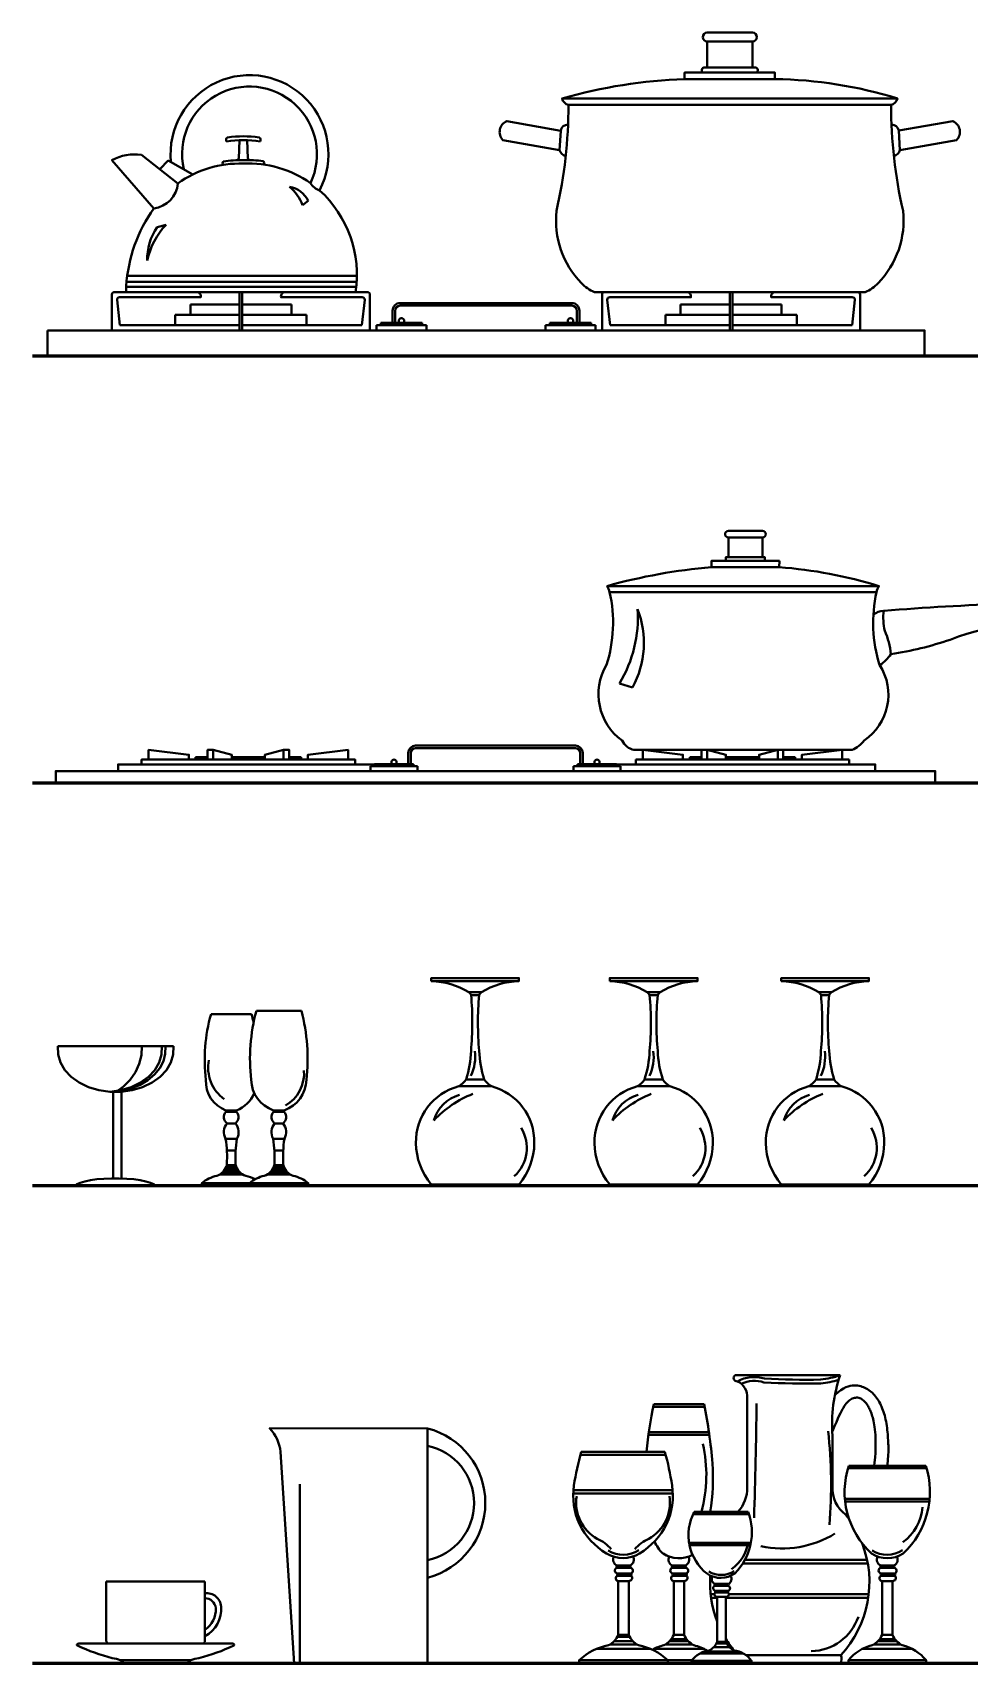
# Model space of a CAD drawing. Header units: millimetres. Extents: x -4763 to 645, y -25 to 217.
# Drawn here: x 244.5 to 308.6, y 103.8 to 215.2 of the extents above; entities that cross this region are included whole.
import ezdxf

# ---------------------------------------------------------------- set-up
doc = ezdxf.new("R2010")
doc.units = ezdxf.units.MM
doc.header["$LTSCALE"] = 0.5
doc.layers.add('acesssorios_coz', color=250, linetype='Continuous', lineweight=9)

msp = doc.modelspace()

# ---------------------------------------------------------------- linework, layer by layer
at = {"layer": 'acesssorios_coz', "color": 7, "lineweight": 40}
for p, q in [((290.68559, 214.62008), (293.77382, 214.62008)), ((289.14147, 212.06126), (295.31794, 212.06126)), ((280.75912, 210.73773), (303.70029, 210.73773)), ((281.20029, 210.29655), (303.25912, 210.29655)), ((253.235, 205.90098), (253.81739, 206.50517)), ((253.81739, 206.50517), (255.50996, 205.54584)), ((263.39429, 203.73191), (263.00534, 203.44039)), ((253.06279, 201.93421), (253.66909, 202.10083)), ((251.01285, 198.60973), (266.72435, 198.60973)), ((250.94186, 197.85708), (266.67239, 197.85708)), ((250.96637, 198.21007), (266.66194, 198.21007)), ((258.70029, 196.64877), (255.33475, 196.64877)), ((255.33475, 196.64877), (255.33475, 195.94289)), ((262.24231, 196.64877), (258.87676, 196.64877)), ((262.24231, 196.64877), (262.24231, 195.94289)), ((288.86416, 196.64877), (292.2297, 196.64877)), ((288.86416, 196.64877), (288.86416, 195.94289)), ((292.40618, 196.64877), (295.77172, 196.64877)), ((295.77172, 196.64877), (295.77172, 195.94289)), ((250.50755, 195.237), (258.70029, 195.237)), ((258.70029, 195.94289), (254.29483, 195.94289)), ((254.29483, 195.94289), (254.29483, 195.237)), ((263.28223, 195.94289), (258.87676, 195.94289)), ((258.87676, 195.237), (267.06951, 195.237)), ((263.28223, 195.94289), (263.28223, 195.237)), ((268.0653, 195.2467), (271.47725, 195.2467)), ((268.0653, 195.2467), (268.0653, 194.88406)), ((268.35951, 195.39417), (271.18304, 195.39417)), ((268.35951, 195.39417), (268.35951, 195.2467)), ((269.59481, 195.39417), (269.59481, 195.58203)), ((269.94775, 195.39417), (269.94775, 195.58203)), ((271.18304, 195.39417), (271.18304, 195.2467)), ((271.47725, 195.2467), (271.47725, 194.88406)), ((283.04116, 195.2467), (279.62922, 195.2467)), ((279.62922, 195.2467), (279.62922, 194.88406)), ((282.74696, 195.39417), (279.92343, 195.39417)), ((279.92343, 195.39417), (279.92343, 195.2467)), ((281.15872, 195.39417), (281.15872, 195.58203)), ((281.51166, 195.39417), (281.51166, 195.58203)), ((282.74696, 195.39417), (282.74696, 195.2467)), ((283.04116, 195.2467), (283.04116, 194.88406)), ((292.2297, 195.237), (284.03696, 195.237)), ((287.82424, 195.94289), (292.2297, 195.94289)), ((287.82424, 195.94289), (287.82424, 195.237)), ((292.40618, 195.94289), (296.81164, 195.94289)), ((300.59892, 195.237), (292.40618, 195.237)), ((296.81164, 195.94289), (296.81164, 195.237)), ((292.13436, 179.39034), (292.13436, 180.71795)), ((292.13436, 180.71795), (294.45768, 180.71795)), ((294.45768, 179.39034), (294.45768, 180.71795)), ((290.9727, 178.69721), (295.61189, 178.69721)), ((302.43532, 177.40704), (283.84307, 177.40704)), ((302.26651, 176.98886), (284.01187, 176.98886)), ((285.58174, 170.47807), (284.68889, 170.75261)), ((256.88716, 166.20202), (256.88716, 165.53822)), ((261.71096, 166.20202), (261.71096, 165.53822)), ((290.68392, 166.20202), (290.68392, 165.53822)), ((295.50772, 166.20202), (295.50772, 165.53822)), ((255.68995, 165.53822), (255.68995, 165.70417)), ((255.68995, 165.70417), (256.50805, 165.70417)), ((258.16418, 165.70417), (260.43394, 165.70417)), ((262.09008, 165.70417), (262.90817, 165.70417)), ((262.90817, 165.53822), (262.90817, 165.70417)), ((267.65663, 165.09368), (270.86519, 165.09368)), ((267.65663, 165.09368), (267.65663, 164.75265)), ((267.9333, 165.23236), (270.58852, 165.23236)), ((267.9333, 165.23236), (267.9333, 165.09368)), ((269.09496, 165.40902), (269.09496, 165.23236)), ((269.42686, 165.23236), (269.42686, 165.40902)), ((270.58852, 165.23236), (270.58852, 165.09368)), ((270.86519, 165.09368), (270.86519, 164.75265)), ((281.54154, 165.09368), (281.54154, 164.75265)), ((284.7501, 165.09368), (281.54154, 165.09368)), ((281.81821, 165.23236), (281.81821, 165.09368)), ((284.47343, 165.23236), (281.81821, 165.23236)), ((282.97987, 165.23236), (282.97987, 165.40902)), ((283.31177, 165.40902), (283.31177, 165.23236)), ((284.47343, 165.23236), (284.47343, 165.09368)), ((284.7501, 165.09368), (284.7501, 164.75265)), ((285.79396, 165.53822), (300.39767, 165.53822)), ((285.79396, 165.20902), (285.79396, 165.53822)), ((289.48671, 165.70417), (290.3048, 165.70417)), ((289.48671, 165.53822), (289.48671, 165.70417)), ((291.96094, 165.70417), (294.2307, 165.70417)), ((295.88683, 165.70417), (296.70493, 165.70417)), ((296.70493, 165.53822), (296.70493, 165.70417)), ((300.39767, 165.53822), (300.39767, 165.20902)), ((271.80979, 150.39994), (277.80979, 150.39994)), ((274.37397, 149.63938), (275.2456, 149.63938)), ((274.53385, 149.44607), (275.08573, 149.44607)), ((284.0227, 150.39994), (290.0227, 150.39994)), ((286.58689, 149.63938), (287.45851, 149.63938)), ((286.74676, 149.44607), (287.29864, 149.44607)), ((295.74709, 150.39994), (301.74709, 150.39994)), ((298.31128, 149.63938), (299.18291, 149.63938)), ((298.47115, 149.44607), (299.02303, 149.44607)), ((262.92515, 148.36536), (259.8454, 148.36536)), ((259.50985, 148.13591), (256.74468, 148.13591)), ((254.17517, 145.94093), (246.2627, 145.94093)), ((250.61014, 136.90793), (250.61014, 142.82855)), ((273.6983, 143.20595), (275.92128, 143.20595)), ((274.18981, 143.67937), (275.42977, 143.67937)), ((285.91121, 143.20595), (288.13419, 143.20595)), ((286.40272, 143.67937), (287.64268, 143.67937)), ((297.6356, 143.20595), (299.85858, 143.20595)), ((298.12711, 143.67937), (299.36707, 143.67937)), ((258.49416, 141.46054), (257.76037, 141.46054)), ((258.41505, 140.66999), (257.83948, 140.66999)), ((261.748, 141.46054), (261.01421, 141.46054)), ((261.66889, 140.66999), (261.09332, 140.66999)), ((258.51142, 139.62477), (257.74312, 139.62477)), ((261.76526, 139.62477), (260.99695, 139.62477)), ((258.42786, 138.8241), (257.82667, 138.8241)), ((261.6817, 138.8241), (261.08051, 138.8241)), ((258.92135, 137.17551), (257.33319, 137.17551)), ((258.76844, 137.27939), (257.48609, 137.27939)), ((258.66089, 137.38326), (257.59364, 137.38326)), ((258.58044, 137.48714), (257.67409, 137.48714)), ((258.4892, 137.65703), (257.76533, 137.65703)), ((258.43611, 137.82692), (257.81842, 137.82692)), ((262.17518, 137.17551), (260.58703, 137.17551)), ((262.02228, 137.27939), (260.73993, 137.27939)), ((261.91473, 137.38326), (260.84748, 137.38326)), ((261.83428, 137.48714), (260.92793, 137.48714)), ((261.74304, 137.65703), (261.01917, 137.65703)), ((261.68995, 137.82692), (261.07226, 137.82692)), ((260.1359, 136.58539), (256.11863, 136.58539)), ((256.11863, 136.39994), (260.1359, 136.39994)), ((263.38974, 136.58539), (259.37247, 136.58539)), ((259.37247, 136.39994), (263.38974, 136.39994)), ((271.80611, 136.49994), (277.81346, 136.49994)), ((284.01902, 136.49994), (290.02638, 136.49994)), ((295.74341, 136.49994), (301.75077, 136.49994)), ((290.50489, 121.306), (286.99125, 121.306)), ((290.46905, 121.48248), (287.02709, 121.48248)), ((271.56372, 118.62375), (271.56372, 119.82087)), ((290.82946, 119.38817), (286.66668, 119.38817)), ((290.80451, 119.56464), (286.69163, 119.56464)), ((282.06861, 118.22592), (287.7852, 118.22592)), ((282.01066, 118.01416), (287.84315, 118.01416)), ((305.68875, 117.09611), (300.3147, 117.09611)), ((305.63429, 117.27258), (300.36957, 117.27258)), ((262.82166, 103.75714), (262.82166, 116.01576)), ((281.52154, 115.37907), (288.33227, 115.37907)), ((281.53317, 115.59083), (288.32064, 115.59083)), ((305.89989, 115.01042), (300.10242, 115.01042)), ((305.88274, 114.83395), (300.11976, 114.83395)), ((289.7138, 113.94875), (293.48445, 113.94875)), ((289.8004, 114.12522), (293.48445, 114.12522)), ((289.44355, 112.00796), (293.67573, 112.00796)), ((289.47601, 111.83149), (293.64093, 111.83149)), ((284.50948, 110.44847), (285.40953, 110.44847)), ((288.29805, 110.44847), (289.19809, 110.44847)), ((293.11421, 110.58059), (301.6711, 110.58059)), ((293.26987, 110.84529), (301.61952, 110.84529)), ((302.55191, 110.44847), (303.45195, 110.44847)), ((249.5785, 109.35076), (249.5785, 105.31471)), ((256.3285, 109.35076), (256.3285, 105.31471)), ((285.40953, 110.29824), (284.50948, 110.29824)), ((284.54133, 109.89761), (285.47861, 109.89761)), ((284.54133, 109.74703), (285.48038, 109.74703)), ((284.60409, 109.38682), (285.3619, 109.38682)), ((289.19809, 110.29824), (288.29805, 110.29824)), ((288.32989, 109.89761), (289.26717, 109.89761)), ((288.32989, 109.74703), (289.26894, 109.74703)), ((288.39265, 109.38682), (289.15046, 109.38682)), ((303.45195, 110.29824), (302.55191, 110.29824)), ((302.58375, 109.89761), (303.52104, 109.89761)), ((302.58375, 109.74703), (303.5228, 109.74703)), ((302.64652, 109.38682), (303.40432, 109.38682)), ((290.92, 108.49897), (291.18191, 108.49897)), ((290.95292, 108.23427), (291.37341, 108.23427)), ((291.21047, 109.185), (292.12872, 109.185)), ((292.12872, 109.0598), (291.21047, 109.0598)), ((291.237, 108.72595), (292.10218, 108.72595)), ((291.237, 108.60047), (292.10365, 108.60047)), ((291.37341, 108.30029), (292.00492, 108.30029)), ((291.96577, 108.23427), (301.70227, 108.23427)), ((292.15727, 108.49897), (301.73668, 108.49897)), ((251.02905, 105.10714), (256.12092, 105.10714)), ((284.03617, 105.05124), (285.88284, 105.05124)), ((284.31783, 105.27268), (285.60118, 105.27268)), ((284.53509, 105.56793), (285.38392, 105.56793)), ((284.60409, 105.71556), (285.31492, 105.71556)), ((287.82474, 105.05124), (289.6714, 105.05124)), ((288.10639, 105.27268), (289.38975, 105.27268)), ((288.23055, 105.42031), (289.26558, 105.42031)), ((288.39265, 105.71556), (289.10349, 105.71556)), ((291.13486, 104.87184), (292.20432, 104.87184)), ((291.31592, 105.11788), (292.02327, 105.11788)), ((291.37341, 105.24091), (291.96577, 105.24091)), ((302.0786, 105.05124), (303.92527, 105.05124)), ((302.36025, 105.27268), (303.64361, 105.27268)), ((302.48442, 105.42031), (303.51945, 105.42031)), ((302.64652, 105.71556), (303.35735, 105.71556)), ((250.54048, 103.98694), (255.36652, 103.98694)), ((281.93748, 103.97858), (287.98153, 103.97858)), ((281.93748, 103.75714), (287.98153, 103.75714)), ((283.12705, 104.75598), (286.79196, 104.75598)), ((286.09636, 103.75714), (291.39977, 103.75714)), ((287.05397, 104.75598), (290.44217, 104.75598)), ((287.98153, 103.97858), (289.64545, 103.97858)), ((289.61623, 103.94167), (293.72295, 103.94167)), ((289.61623, 103.75714), (293.72295, 103.75714)), ((290.20492, 104.44126), (293.13426, 104.44126)), ((290.48789, 104.56428), (292.8513, 104.56428)), ((293.33739, 104.31438), (299.81451, 104.31438)), ((300.35023, 103.97858), (305.65364, 103.97858)), ((300.35023, 103.75714), (305.65364, 103.75714)), ((301.30784, 104.75598), (304.69603, 104.75598))]:
    msp.add_line(p, q, dxfattribs=at)
at = {"layer": 'acesssorios_coz', "color": 7, "lineweight": 60}
for p, q in [((399.75943, 193.11936), (244.53958, 193.11936)), ((399.75943, 163.9229), (244.53958, 163.9229)), ((399.75943, 136.39994), (244.53958, 136.39994)), ((399.75943, 103.75714), (244.53958, 103.75714))]:
    msp.add_line(p, q, dxfattribs=at)
at = {"layer": 'acesssorios_coz', "color": 7, "lineweight": 40, "extrusion": (0, 0, -1)}
for p, q in [((246.27801, 145.37911), (246.2627, 145.94093)), ((246.44095, 144.82998), (246.27801, 145.37911)), ((251.97854, 145.33395), (251.83713, 144.73853)), ((252.00156, 145.94093), (251.97854, 145.33395)), ((253.3665, 145.38028), (253.20435, 144.83221)), ((253.48719, 144.93286), (253.24149, 144.45727)), ((253.38162, 145.94093), (253.3665, 145.38028)), ((253.61571, 145.43253), (253.48719, 144.93286)), ((253.62313, 145.94093), (253.61571, 145.43253)), ((254.15986, 145.37911), (253.99692, 144.82998)), ((254.17517, 145.94093), (254.15986, 145.37911)), ((246.74544, 144.31409), (246.44095, 144.82998)), ((247.18005, 143.85079), (246.74544, 144.31409)), ((247.72851, 143.45743), (247.18005, 143.85079)), ((251.58159, 144.17257), (251.2196, 143.65312)), ((251.83713, 144.73853), (251.58159, 144.17257)), ((252.46839, 143.85439), (251.92205, 143.46111)), ((252.88616, 144.02033), (252.43209, 143.63545)), ((252.90121, 144.31718), (252.46839, 143.85439)), ((253.25782, 143.85079), (252.70936, 143.45743)), ((253.24149, 144.45727), (252.88616, 144.02033)), ((253.20435, 144.83221), (252.90121, 144.31718)), ((253.69244, 144.31409), (253.25782, 143.85079)), ((253.99692, 144.82998), (253.69244, 144.31409)), ((248.37027, 143.14874), (247.72851, 143.45743)), ((249.08129, 142.93629), (248.37027, 143.14874)), ((249.83492, 142.82803), (249.08129, 142.93629)), ((250.57378, 142.93865), (249.82216, 142.82896)), ((250.60295, 142.82803), (249.83492, 142.82803)), ((250.62925, 142.90108), (249.94292, 142.82144)), ((250.76206, 143.19581), (250.22275, 142.81441)), ((251.28256, 143.15202), (250.57378, 142.93865)), ((251.35659, 142.93629), (250.60295, 142.82803)), ((251.28606, 143.06711), (250.62925, 142.90108)), ((251.2196, 143.65312), (250.76206, 143.19581)), ((251.92205, 143.46111), (251.28256, 143.15202)), ((251.89322, 143.31443), (251.28606, 143.06711)), ((252.0676, 143.14874), (251.35659, 142.93629)), ((252.43209, 143.63545), (251.89322, 143.31443)), ((252.70936, 143.45743), (252.0676, 143.14874))]:
    msp.add_line(p, q, dxfattribs=at)
at = {"layer": 'acesssorios_coz', "color": 7, "lineweight": 40}
for points in [[(293.77382, 212.85538), (293.77382, 214.62008, 0.992964476), (293.77382, 215.23773), (290.68559, 215.23773, 0.992964476), (290.68559, 214.62008), (290.68559, 212.85538)], [(254.87749, 205.90432, -1.405434602), (263.54679, 204.95231, 0.169789858), (264.17431, 204.45596, 1.33886474), (254.00526, 206.39868, 1.385234585)], [(294.0762, 212.50244, 0.600299849), (293.99441, 212.85538), (290.465, 212.85538, 0.600299849), (290.38321, 212.50244)], [(280.66212, 208.5341), (276.98059, 209.19118, 0.528102056), (276.71169, 207.89464), (280.58801, 207.21114)], [(281.16998, 208.9495, 0.363605601), (280.66212, 208.5341), (280.58801, 207.21114, 0.294660183), (281.00687, 206.80027)], [(303.45254, 206.80027, 0.294660183), (303.8714, 207.21114), (303.80243, 208.54293, 0.348919145), (303.28943, 208.9495, 0.348919145)], [(303.8714, 207.21114), (307.74771, 207.89464, 0.528102056), (307.47882, 209.19118), (303.80243, 208.54293)], [(258.51039, 206.51268, 0.050890112), (258.64228, 206.6282), (258.69005, 207.88342)], [(259.38574, 206.5217, -0.046424207), (259.26632, 206.6282), (259.21855, 207.88342)], [(254.48559, 204.9269), (251.9844, 206.87506, 0.158703718), (249.96555, 206.5246), (252.83292, 203.22465)], [(254.48559, 204.9269, -0.168283125), (258.9543, 206.28022, -0.168061124), (263.54679, 204.95231, -0.168061124)], [(257.58164, 206.20169, -0.407850451), (257.58164, 206.4262, -0.035387011), (258.9543, 206.52249, -0.037520946), (260.32696, 206.44924, -0.407850451), (260.32696, 206.22473)], [(264.17431, 204.45596, -0.250678802), (266.6352, 197.50244, -0.251111191)], [(266.6352, 197.50244), (250.94186, 197.50244), (250.94186, 197.91229, -0.137973846), (252.83292, 203.22465)], [(249.965, 194.88406), (249.965, 197.32597, -0.414213562), (250.14147, 197.50244), (255.77599, 197.50244, -0.453807987), (256.03982, 197.14949), (250.49441, 197.14949, 0.414213562), (250.31794, 196.97302), (250.50755, 195.237)], [(267.61206, 194.88406), (267.61206, 197.32597, 0.414213562), (267.43559, 197.50244), (261.80106, 197.50244, 0.453807987), (261.53724, 197.14949), (267.08265, 197.14949, -0.414213562), (267.25912, 196.97302), (267.06951, 195.237)], [(283.49441, 194.88406), (283.49441, 197.32597, -0.414213562), (283.67088, 197.50244), (289.30541, 197.50244, -0.453807987), (289.56923, 197.14949), (284.02382, 197.14949, 0.414213562), (283.84735, 196.97302), (284.03696, 195.237)], [(301.14147, 194.88406), (301.14147, 197.32597, 0.414213562), (300.965, 197.50244), (295.33047, 197.50244, 0.453807987), (295.06665, 197.14949), (300.61206, 197.14949, -0.414213562), (300.78853, 196.97302), (300.59892, 195.237)], [(281.94595, 195.39417), (281.94595, 196.22129, 0.414213562), (281.41654, 196.7507), (269.68993, 196.7507, 0.414213562), (269.16052, 196.22129), (269.16052, 195.39417)], [(281.76948, 195.39417), (281.76948, 196.22129, 0.414213562), (281.41654, 196.57423), (269.68993, 196.57423, 0.414213562), (269.33699, 196.22129), (269.33699, 195.39417)], [(292.13436, 180.71795, -0.992964476), (292.13436, 181.18261), (294.45768, 181.18261, -0.992964476), (294.45768, 180.71795)], [(302.05146, 175.46793, -0.118176888), (302.75576, 175.71325, -0.023569338), (319.69907, 176.28121, -0.901657352), (319.71737, 175.40633, 0.05826106), (317.49398, 174.87496, 0.147406133), (316.65889, 174.33605, 0.155028535), (307.3054, 173.7388, -0.046308023), (303.2572, 172.75246, -0.096176111), (302.48874, 171.99335)], [(282.1674, 165.23236), (282.1674, 165.99729, 0.414213562), (281.66954, 166.49514), (270.73719, 166.49514, 0.414213562), (270.23934, 165.99729), (270.23934, 165.23236)], [(282.00145, 165.23236), (282.00145, 165.99729, 0.414213562), (281.66954, 166.32919), (270.73719, 166.32919, 0.414213562), (270.40529, 165.99729), (270.40529, 165.23236)], [(259.8454, 148.36536, 0.096137809), (259.49689, 143.64686, 0.315400437), (261.01421, 141.56279), (261.01421, 141.46054, 0.428618545), (261.09332, 140.66999, 0.319642612), (260.99695, 139.62477, -0.052539568), (261.07955, 137.8644, -0.285779557), (260.39121, 137.09424, 0.118919749), (259.37247, 136.58539), (259.37247, 136.39994)], [(262.92515, 148.36536, -0.09439672), (263.26532, 143.64686, -0.315400437), (261.748, 141.56279), (261.748, 141.46054, -0.428618545), (261.66889, 140.66999, -0.319642612), (261.76526, 139.62477, 0.052539568), (261.68265, 137.8644, 0.285779557), (262.37099, 137.09424, -0.118919749), (263.38974, 136.58539), (263.38974, 136.39994)], [(256.74468, 148.13591, 0.101023008), (256.39617, 143.64686, 0.326422591), (257.76037, 141.56279), (257.76037, 141.46054, 0.428618545), (257.83948, 140.66999, 0.319642612), (257.74312, 139.62477, -0.052539568), (257.82572, 137.8644, -0.285779557), (257.13738, 137.09424, 0.118919749), (256.11863, 136.58539), (256.11863, 136.39994)], [(259.50985, 148.13591, -0.013035795), (259.65661, 147.56773)], [(259.70526, 142.74215, -0.208940108), (258.49416, 141.56279), (258.49416, 141.46054, -0.428618545), (258.41505, 140.66999, -0.319642612), (258.51142, 139.62477, 0.052539568), (258.42882, 137.8644, 0.285779557), (259.11716, 137.09424, -0.070642704), (259.75419, 136.84894)], [(299.78059, 123.46298, -0.064077536), (298.44421, 123.15568, -0.018844399), (294.60995, 123.23033, 0.200038661), (292.74723, 123.03331, -0.773483335), (292.60015, 123.46298)], [(292.74723, 123.03331, -0.330341882), (293.41404, 121.89916), (293.41404, 115.7719, -0.206099919), (292.78493, 114.12522, -0.206099919)], [(299.67981, 123.14747, -0.0554747), (298.45949, 122.89121, -0.01905112), (294.56305, 122.96788, 0.184792687), (293.01508, 122.87153, 0.184792687)], [(299.78059, 123.46298, 0.098406582), (299.24698, 119.33361), (299.24698, 115.81109, 0.248070908), (300.14344, 113.93015, -0.014718887), (300.40534, 113.58729, -0.014718887)], [(286.52693, 118.22592, -0.025385537), (287.02709, 121.48248)], [(290.89624, 114.12522, 0.05745731), (291.04055, 117.42925, 0.031549535), (290.46905, 121.48248)], [(271.56372, 110.81358, 0.813052461), (271.56372, 118.62375), (271.56372, 109.61646)], [(282.06861, 118.22592, 0.029970805), (281.5701, 115.91845, 0.144508884), (281.9427, 113.27154, 0.135180024), (283.79187, 111.26935, 0.281155422), (286.06194, 111.26935, 0.135180024), (287.91111, 113.27154, 0.144508884), (288.2837, 115.91845, 0.029970805), (287.7852, 118.22592)], [(300.36957, 117.27258, 0.29385037), (301.92834, 111.26935, 0.295391158), (304.09643, 111.26935, 0.290847278), (305.63429, 117.27258)], [(284.11619, 111.55518, 0.117540219), (283.164, 112.27895, -0.31483502), (281.7564, 115.19469)], [(285.73761, 111.55518, -0.117540219), (286.68981, 112.27895, 0.31483502), (288.09741, 115.19469)], [(289.8004, 114.12522, 0.363276068), (290.69656, 109.86907, 0.304306649), (292.56986, 109.90711, 0.296068695), (293.48445, 114.12522, 0.367750264)], [(287.65357, 111.26935, -0.111560153), (287.08097, 112.10172, -0.111560153)], [(301.28004, 111.97671, -0.288180065), (299.81451, 104.31438)], [(284.29161, 111.04494, 0.422994441), (284.50948, 110.44847, 0.332749761), (284.50948, 110.29824, 0.77903663), (284.54133, 109.89761, 0.284550613), (284.53956, 109.74703, 0.78401123), (284.60409, 109.38682), (284.60409, 105.71556, -0.188381014), (283.93723, 104.99833, 0.145098887), (281.93748, 103.97858), (281.93748, 103.75714)], [(285.6125, 111.07314, -0.444410391), (285.40953, 110.44847, -0.332749761), (285.40953, 110.29824, -0.770128489), (285.47861, 109.89761, -0.284550613), (285.48038, 109.74703, -0.723788699), (285.31492, 109.38682), (285.31492, 105.71556, 0.188381014), (285.98178, 104.99833, -0.145098887), (287.98153, 103.97858), (287.98153, 103.75714)], [(288.08018, 111.04494, 0.422994441), (288.29805, 110.44847, 0.332749761), (288.29805, 110.29824, 0.77903663), (288.32989, 109.89761, 0.284550613), (288.32812, 109.74703, 0.78401123), (288.39265, 109.38682), (288.39265, 105.71556, -0.188381014), (287.7258, 104.99833, 0.07302444), (286.93527, 104.69236, 0.07302444)], [(289.40106, 111.07314, -0.444410391), (289.19809, 110.44847, -0.332749761), (289.19809, 110.29824, -0.770128489), (289.26717, 109.89761, -0.284550613), (289.26894, 109.74703, -0.723788699), (289.10349, 109.38682), (289.10349, 105.71556, 0.188381014), (289.77034, 104.99833, -0.08536713), (290.68366, 104.61882, -0.08536713)], [(302.33404, 111.04494, 0.422994441), (302.55191, 110.44847, 0.332749761), (302.55191, 110.29824, 0.77903663), (302.58375, 109.89761, 0.284550613), (302.58198, 109.74703, 0.78401123), (302.64652, 109.38682), (302.64652, 105.71556, -0.188381014), (301.97966, 104.99833, 0.169444573), (300.35023, 103.97858), (300.35023, 103.75714)], [(303.65492, 111.07314, -0.444410391), (303.45195, 110.44847, -0.332749761), (303.45195, 110.29824, -0.770128489), (303.52104, 109.89761, -0.284550613), (303.5228, 109.74703, -0.723788699), (303.35735, 109.38682), (303.35735, 105.71556, 0.188381014), (304.0242, 104.99833, -0.169444573), (305.65364, 103.97858), (305.65364, 103.75714)], [(291.04133, 109.70555, 0.444410391), (291.21047, 109.185, 0.332749761), (291.21047, 109.0598, 0.77903663), (291.237, 108.72595, 0.284550613), (291.23553, 108.60047, 0.723788699), (291.37341, 108.30029), (291.37341, 105.24091, -0.188381014), (290.8177, 104.64321, 0.195088839), (289.61623, 103.94167), (289.61623, 103.75714)], [(290.89547, 109.75964, 0.109410095), (291.37341, 106.62515)], [(292.27418, 109.74164, -0.479944689), (292.12872, 109.185, -0.332749761), (292.12872, 109.0598, -0.77903663), (292.10218, 108.72595, -0.284550613), (292.10365, 108.60047, -0.723788699), (291.96577, 108.30029), (291.96577, 105.24091, 0.188381014), (292.52149, 104.64321, -0.195088839), (293.72295, 103.94167), (293.72295, 103.75714)], [(256.3285, 108.5502, -0.428698797), (257.43342, 107.64447, -0.301883834), (256.3285, 105.61323)], [(256.3285, 106.0467, 0.257100102), (257.06889, 107.52954, 0.370649399), (256.3285, 108.2228, 0.370649399)], [(256.12092, 105.10714), (258.20578, 105.10714, -0.288041887), (258.32099, 105.03926, -0.378587996), (258.30349, 104.98341, -0.048519811), (255.91705, 104.1133, 0.048383104), (255.36652, 103.98694, -0.139435583), (255.00428, 103.75714), (250.90272, 103.75714, -0.139435583), (250.54048, 103.98694, 0.048383104), (249.98994, 104.1133, -0.048382942), (247.60629, 104.98187, -0.560049887), (247.57055, 105.03926, -0.338066569), (247.70122, 105.10714), (251.02905, 105.10714)], [(291.96577, 105.43054, 0.032980505), (292.52504, 104.64269, 0.032980505)], [(293.72295, 103.75714), (299.79207, 103.75714, 0.277972744), (299.81451, 104.31438)]]:
    msp.add_lwpolyline(points, format="xyb", dxfattribs=at)
for points in [[(282.965, 197.50244), (301.49441, 197.50244, 0.11008715), (302.37676, 198.11782, 0.224576503), (304.07998, 203.05954, -0.055516114), (303.25912, 210.29655, 0.288766309), (303.70029, 210.73773, 0.070930029), (295.31794, 212.06126), (295.31794, 212.50244), (289.14147, 212.50244), (289.14147, 212.06126, 0.060545723), (280.75912, 210.73773, 0.288766309), (281.20029, 210.29655, -0.055516114), (280.37943, 203.05954, 0.224576503), (282.08265, 198.11782, 0.11008715)], [(260.10468, 207.80549, 0.40253747), (260.03923, 208.07588, 0.0673846), (257.86937, 208.07588, 0.40253747), (257.80392, 207.80549, -0.071489794)], [(295.61934, 179.12482), (295.61189, 178.69721, -0.054661746), (302.43532, 177.40704, 0.067995585), (302.26651, 176.98886, 0.132874332), (302.48148, 172.01032, -0.40722319), (301.41612, 166.83839, -0.121307347), (300.607, 166.20202), (285.67138, 166.20202, -0.223645346), (284.86226, 166.83839, -0.386532654), (283.79691, 172.01032, 0.132874332), (284.01187, 176.98886, 0.067995585), (283.84307, 177.40704, -0.047146652), (290.9727, 178.69721), (290.9727, 179.12482)], [(271.80979, 150.39994), (271.80979, 150.59994), (277.80979, 150.59994), (277.80979, 150.39994, 0.129056765), (275.2456, 149.63938, 0.083998619), (275.08573, 149.44607, 0.045619476), (275.09119, 145.6213, 0.068019433), (275.42977, 143.67937, 0.097190157), (275.92128, 143.20595, -0.346340691), (278.85883, 139.32661, -0.172576244), (277.81346, 136.49994, -0.388581494), (277.81346, 136.39994), (271.80611, 136.39994, -0.388581494), (271.80611, 136.49994, -0.172576244), (270.76075, 139.32661, -0.346340691), (273.6983, 143.20595, 0.097190157), (274.18981, 143.67937, 0.068019433), (274.52838, 145.6213, 0.045619476), (274.53385, 149.44607, 0.083998619), (274.37397, 149.63938, 0.129056765)], [(284.0227, 150.39994), (284.0227, 150.59994), (290.0227, 150.59994), (290.0227, 150.39994, 0.129056765), (287.45851, 149.63938, 0.083998619), (287.29864, 149.44607, 0.045619476), (287.30411, 145.6213, 0.068019433), (287.64268, 143.67937, 0.097190157), (288.13419, 143.20595, -0.346340691), (291.07174, 139.32661, -0.172576244), (290.02638, 136.49994, -0.388581494), (290.02638, 136.39994), (284.01902, 136.39994, -0.388581494), (284.01902, 136.49994, -0.172576244), (282.97366, 139.32661, -0.346340691), (285.91121, 143.20595, 0.097190157), (286.40272, 143.67937, 0.068019433), (286.74129, 145.6213, 0.045619476), (286.74676, 149.44607, 0.083998619), (286.58689, 149.63938, 0.129056765)], [(295.74709, 150.39994), (295.74709, 150.59994), (301.74709, 150.59994), (301.74709, 150.39994, 0.129056765), (299.18291, 149.63938, 0.083998619), (299.02303, 149.44607, 0.045619476), (299.0285, 145.6213, 0.068019433), (299.36707, 143.67937, 0.097190157), (299.85858, 143.20595, -0.346340691), (302.79613, 139.32661, -0.172576244), (301.75077, 136.49994, -0.388581494), (301.75077, 136.39994), (295.74341, 136.39994, -0.388581494), (295.74341, 136.49994, -0.172576244), (294.69805, 139.32661, -0.346340691), (297.6356, 143.20595, 0.097190157), (298.12711, 143.67937, 0.068019433), (298.46569, 145.6213, 0.045619476), (298.47115, 149.44607, 0.083998619), (298.31128, 149.63938, 0.129056765)], [(271.56372, 109.61646, 0.772888267), (271.56372, 119.82087), (260.74514, 119.83252, -0.166623389), (261.50317, 118.22129), (262.42166, 103.75714), (271.56372, 103.75714)]]:
    msp.add_lwpolyline(points, format="xyb", close=True, dxfattribs=at)
for points in [[(258.87676, 194.88406), (258.87676, 197.50244), (258.70029, 197.50244), (258.70029, 194.88406)], [(292.2297, 194.88406), (292.2297, 197.50244), (292.40618, 197.50244), (292.40618, 194.88406)], [(291.96841, 179.12482), (291.96841, 179.39034), (294.62363, 179.39034), (294.62363, 179.12482)], [(252.47745, 165.53822), (252.47745, 166.20202), (255.23103, 165.87012), (255.23103, 165.53822)], [(256.50805, 165.53822), (256.50805, 166.20202), (256.88716, 166.20202), (258.16418, 165.87012), (258.16418, 165.53822)], [(262.09008, 165.53822), (262.09008, 166.20202), (261.71096, 166.20202), (260.43394, 165.87012), (260.43394, 165.53822)], [(266.12068, 165.53822), (266.12068, 166.20202), (263.3671, 165.87012), (263.3671, 165.53822)], [(286.2742, 165.53822), (286.2742, 166.20202), (289.02778, 165.87012), (289.02778, 165.53822)], [(290.3048, 165.53822), (290.3048, 166.20202), (290.68392, 166.20202), (291.96094, 165.87012), (291.96094, 165.53822)], [(295.88683, 165.53822), (295.88683, 166.20202), (295.50772, 166.20202), (294.2307, 165.87012), (294.2307, 165.53822)], [(299.91743, 165.53822), (299.91743, 166.20202), (297.16386, 165.87012), (297.16386, 165.53822)], [(250.3915, 164.75265), (250.3915, 165.20902), (267.9333, 165.20902)], [(251.99721, 165.20902), (251.99721, 165.53822), (266.60092, 165.53822), (266.60092, 165.20902)], [(284.47343, 165.20902), (302.18119, 165.20902), (302.18119, 164.75265)], [(250.05126, 142.817), (250.05126, 136.91373)], [(299.78059, 123.46298), (292.60015, 123.46298)], [(299.44914, 122.11739), (299.64575, 122.29952), (299.83101, 122.44417), (300.00547, 122.55547), (300.1697, 122.63759), (300.32426, 122.69468), (300.46969, 122.73088), (300.60656, 122.75035), (300.73543, 122.75723), (300.85689, 122.75509), (300.97165, 122.74501), (301.08045, 122.72749), (301.18404, 122.70303), (301.28317, 122.67213), (301.37857, 122.63528), (301.471, 122.59298), (301.5612, 122.54571), (301.64974, 122.49391), (301.73654, 122.43764), (301.82136, 122.37691), (301.90394, 122.31172), (301.98404, 122.24207), (302.06142, 122.16795), (302.13581, 122.08938), (302.20699, 122.00634), (302.27474, 121.91886), (302.33915, 121.82704), (302.40034, 121.73101), (302.45842, 121.63089), (302.51353, 121.5268), (302.56578, 121.41887), (302.6153, 121.30723), (302.66221, 121.19198), (302.70662, 121.07326), (302.74848, 120.95113), (302.78774, 120.82566), (302.82432, 120.69689), (302.85818, 120.56491), (302.88925, 120.42977), (302.91746, 120.29153), (302.94276, 120.15025), (302.96514, 120.00618), (302.98478, 119.86031), (303.00194, 119.71383), (303.01687, 119.5679), (303.02981, 119.42371), (303.04102, 119.28243), (303.05074, 119.14525), (303.05922, 119.01332), (303.06662, 118.88734), (303.07278, 118.76595), (303.07745, 118.64727), (303.08039, 118.52947), (303.08134, 118.41068), (303.08006, 118.28903), (303.0763, 118.16268), (303.0698, 118.02976), (303.06038, 117.88876), (303.04801, 117.73962), (303.03272, 117.5826), (303.01455, 117.418), (302.99677, 117.27258)], [(299.25858, 119.6426), (299.40202, 119.973), (299.52474, 120.25423), (299.62984, 120.49214), (299.72043, 120.6926), (299.7996, 120.86145), (299.87046, 121.00455), (299.93611, 121.12776), (299.99965, 121.23693), (300.06367, 121.33697), (300.12868, 121.42891), (300.19468, 121.51286), (300.26168, 121.58892), (300.32966, 121.65716), (300.39864, 121.71769), (300.46861, 121.77059), (300.53958, 121.81597), (300.61148, 121.85385), (300.68407, 121.88405), (300.75703, 121.90632), (300.83005, 121.92041), (300.90282, 121.92607), (300.97504, 121.92305), (301.04639, 121.91111), (301.11655, 121.89), (301.18523, 121.8597), (301.25211, 121.82109), (301.31688, 121.7753), (301.37924, 121.72343), (301.43886, 121.6666), (301.49544, 121.60594), (301.54868, 121.54254), (301.59825, 121.47754), (301.64398, 121.4118), (301.68617, 121.34525), (301.72526, 121.27759), (301.76168, 121.20851), (301.79587, 121.13769), (301.82826, 121.06482), (301.85929, 120.9896), (301.88938, 120.91172), (301.9189, 120.8307), (301.94786, 120.7454), (301.9762, 120.65452), (302.00385, 120.55676), (302.03076, 120.45083), (302.05687, 120.33541), (302.08211, 120.20921), (302.10641, 120.07093), (302.12961, 119.91937), (302.15107, 119.75381), (302.17006, 119.57363), (302.18581, 119.3782), (302.1976, 119.1669), (302.20467, 118.93913), (302.20628, 118.69425), (302.20169, 118.43164), (302.18999, 118.14957), (302.1696, 117.84178), (302.13879, 117.5009), (302.11307, 117.27258)], [(249.5785, 109.35076), (256.3285, 109.35076)]]:
    msp.add_lwpolyline(points, dxfattribs=at)
for points in [[(245.55323, 194.88406), (305.55323, 194.88406), (305.55323, 193.11936), (245.55323, 193.11936)], [(246.12469, 163.9229), (246.12469, 164.75265), (306.28204, 164.75265), (306.28204, 163.9229)]]:
    msp.add_lwpolyline(points, close=True, dxfattribs=at)
at = {"layer": 'acesssorios_coz', "color": 7, "lineweight": 40, "extrusion": (0, 0, -1)}
msp.add_lwpolyline([(-247.4421, 136.39994), (-247.57504, 136.51131), (-247.80022, 136.61526), (-248.10972, 136.70815), (-248.49267, 136.78671), (-248.93561, 136.84818), (-249.42297, 136.89041), (-249.93762, 136.9119), (-250.46148, 136.9119), (-250.97613, 136.89041), (-251.46349, 136.84818), (-251.90643, 136.78671), (-252.28937, 136.70815), (-252.59888, 136.61526), (-252.82405, 136.51131), (-252.95699, 136.39994)], dxfattribs=at)
at = {"layer": 'acesssorios_coz', "color": 7, "lineweight": 40}
for centre, radius, start, end in [((252.61148, 205.09304), 1.88146, 276.759009, 354.9340572), ((261.85103, 203.02573), 1.69715, 24.5883522, 81.3633157), ((260.23243, 202.41788), 2.95543, 20.2414717, 50.6611627), ((256.18918, 199.7591), 3.80859, 145.1726486, 181.6318098), ((257.3145, 198.62299), 5.03829, 136.3475314, 168.2308475), ((269.77128, 195.53467), 0.18271, 15.0218969, 164.9781031), ((281.33519, 195.53467), 0.18271, 15.0218969, 164.9781031), ((277.22529, 175.25924), 8.71866, 328.8757852, 3.7640917), ((279.95439, 173.52682), 6.40015, 331.5523336, 21.1072208), ((306.80911, 175.26315), 4.07827, 173.6636183, 193.0736148), ((297.65146, 172.11749), 5.64159, 6.4623773, 23.2075547), ((269.26091, 165.36448), 0.17182, 15.0218969, 164.9781031), ((283.14582, 165.36448), 0.17182, 15.0218969, 164.9781031), ((259.21058, 144.48582), 2.6621, 168.7891559, 234.1761153), ((271.82498, 145.20913), 2.98911, 334.5325985, 7.6944339), ((284.03789, 145.20913), 2.98911, 334.5325985, 7.6944339), ((295.76228, 145.20913), 2.98911, 334.5325985, 7.6944339), ((260.57032, 144.08997), 2.54043, 300.0738547, 4.586528), ((277.23352, 136.02955), 7.13837, 111.2193439, 137.2776827), ((274.44045, 140.17884), 2.5474, 105.764122, 164.1977831), ((289.44643, 136.02955), 7.13837, 111.2193439, 137.2776827), ((286.65336, 140.17884), 2.5474, 105.764122, 164.1977831), ((301.17083, 136.02955), 7.13837, 111.2193439, 137.2776827), ((298.37775, 140.17884), 2.5474, 105.764122, 164.1977831), ((258.12727, 150.70449), 9.14907, 267.701712, 272.298288), ((261.3811, 150.70449), 9.14907, 267.701712, 272.298288), ((275.75256, 138.99684), 2.59669, 311.8897797, 31.661018), ((287.96548, 138.99684), 2.59669, 311.8897797, 31.661018), ((299.68987, 138.99684), 2.59669, 311.8897797, 31.661018), ((-52.05305, 125.22118), 346.13539, 358.0927263, 359.3866351), ((264.42772, 115.97036), 34.72956, 355.4844212, 6.0551832), ((281.06341, 116.62573), 9.56306, 344.8423573, 12.9010101), ((302.11405, 114.71549), 3.31607, 306.2905878, 355.1178548), ((295.81516, 118.56359), 6.94888, 257.9384848, 301.2818771), ((284.93172, 113.17204), 1.98619, 239.3114812, 302.5650017), ((281.06341, 116.62573), 9.56306, 331.1164038, 331.1835135), ((290.75671, 112.47312), 2.76847, 304.9626315, 351.7267839), ((302.97414, 113.17204), 1.98619, 239.3114812, 302.5650017), ((288.75852, 112.94418), 1.99504, 237.086651, 297.684305), ((291.64644, 111.45464), 1.65516, 239.3114812, 302.5650017), ((297.71153, 108.09367), 3.50757, 271.5011829, 340.951207), ((249.78607, 105.31471), 0.20757, 180, 270), ((256.12092, 105.31471), 0.20757, 270, 0)]:
    msp.add_arc(centre, radius, start, end, dxfattribs=at)

doc.saveas('drawing.dxf')
